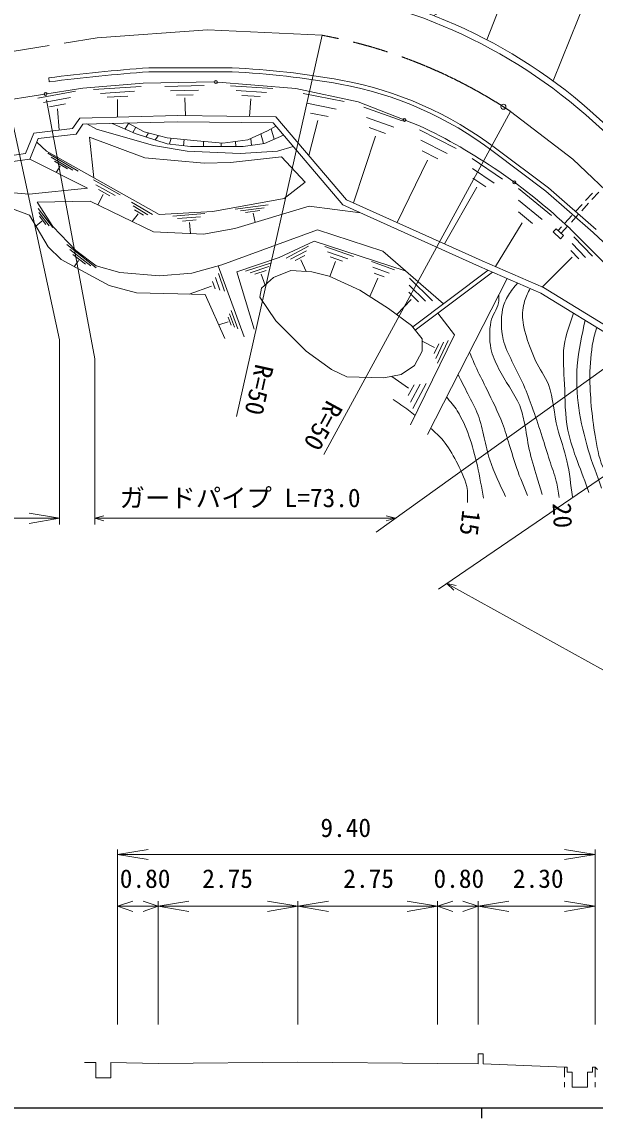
# Model space of a CAD drawing. Units: millimetres, scale not verified. Extents: x 40000 to 680000, y 20000 to 380000.
# Drawn here: x 122742 to 179172, y 204000 to 311886 of the extents above; entities that cross this region are included whole.
import ezdxf
from ezdxf.enums import TextEntityAlignment as Align

# ---------------------------------------------------------------- set-up
doc = ezdxf.new("R2010")
doc.units = ezdxf.units.MM
doc.header["$LTSCALE"] = 1000
doc.header["$PDMODE"] = 32
doc.header["$PDSIZE"] = 500
doc.linetypes.add('CHAIN', pattern=[18.5, 12, -1.5, 3.5, -1.5])
for name, color, linetype, lineweight in [('M-BGD', 7, 'Continuous', 13), ('M-BMK', 2, 'CHAIN', 13), ('M-TTL-BAND', 7, 'Continuous', 25), ('M-WORK', 1, 'Continuous', 13)]:
    doc.layers.add(name, color=color, linetype=linetype, lineweight=lineweight)
doc.styles.add('ＭＳ ゴシック', font='')
doc.styles.get('ＭＳ ゴシック').set_extended_font_data('MS Gothic')

# ---------------------------------------------------------------- blocks, each defined once
blk = doc.blocks.new('open_arrow')
at = {"color": 0, "linetype": 'Continuous', "lineweight": -2}
blk.add_lwpolyline([(7.5, 1.25), (0, 0), (7.5, -1.25)], dxfattribs=at)

msp = doc.modelspace()

# ---------------------------------------------------------------- linework, layer by layer
at = {"layer": 'M-BGD'}
msp.add_circle((170141, 303539), 250, dxfattribs=at)
msp.add_point((170141, 303539), dxfattribs=at)
at = {"layer": 'M-BMK'}
for p, q in [((130155, 310304), (141024, 311116)), ((141024, 311116), (152294, 310570)), ((72080, 301146), (130155, 310304)), ((170848, 303079), (176976, 298385)), ((176976, 298385), (183170, 292474))]:
    msp.add_line(p, q, dxfattribs=at)
msp.add_arc((143230, 261399), 50000, 56.47089, 79.55577, dxfattribs=at)
at = {"layer": 'M-TTL-BAND'}
for p, q in [((40000, 205000), (579000, 205000)), ((168000, 205000), (168000, 204000))]:
    msp.add_line(p, q, dxfattribs=at)
at = {"layer": 'M-WORK'}
for p, q in [((168511, 310132), (180282, 340097)), ((175045, 306073), (188718, 340097)), ((152294, 310570), (143876, 273040)), ((135225, 307373), (143457, 307373)), ((135240, 306973), (143447, 306973)), ((72356, 296340), (128731, 305381)), ((125378, 306382), (125429, 305986)), ((128731, 305381), (134672, 305860)), ((129805, 305245), (134485, 305537)), ((134672, 305860), (141636, 305986)), ((136814, 305526), (140676, 305613)), ((141636, 305986), (149725, 305339)), ((143274, 305601), (147448, 305329)), ((149725, 305339), (155854, 304026)), ((124305, 304367), (128002, 305057)), ((124873, 303945), (127514, 304438)), ((130477, 304856), (133819, 305064)), ((131148, 304466), (133154, 304591)), ((132153, 304241), (132164, 302515)), ((137383, 305100), (140142, 305163)), ((137953, 304675), (139608, 304712)), ((138792, 304402), (138863, 302650)), ((143838, 305128), (146819, 304933)), ((144402, 304655), (146190, 304538)), ((145274, 304307), (145145, 302569)), ((150435, 304838), (154463, 304050)), ((121438, 303721), (126450, 280609)), ((125176, 304222), (129910, 278739)), ((125442, 303523), (127026, 303819)), ((126261, 303324), (126422, 301242)), ((150794, 303873), (153671, 303310)), ((155854, 304026), (161879, 301670)), ((156397, 303501), (160172, 302151)), ((178668, 303181), (184372, 298009)), ((127735, 301395), (128430, 302424)), ((128430, 302424), (138090, 302660)), ((138090, 302660), (147756, 302535)), ((147756, 302535), (154692, 294390)), ((151872, 302170), (150998, 298728)), ((151153, 302908), (152879, 302570)), ((170848, 303079), (152471, 269297)), ((156666, 302493), (159362, 301529)), ((178269, 302733), (183953, 297579)), ((123927, 300951), (127735, 301395)), ((128078, 300831), (128754, 301832)), ((128754, 301832), (138093, 302060)), ((129123, 301841), (130095, 301321)), ((130095, 301321), (135682, 299722)), ((131624, 301902), (133876, 300917)), ((133244, 301879), (132894, 301347)), ((133129, 301939), (134779, 301084)), ((133948, 301515), (133663, 301011)), ((134779, 301084), (137031, 300491)), ((138093, 302060), (147476, 301939)), ((144990, 300278), (146936, 301158)), ((146936, 301158), (147731, 301639)), ((147281, 301367), (147578, 300350)), ((147476, 301939), (154322, 293899)), ((156934, 301485), (158552, 300906)), ((161871, 301280), (165491, 299441)), ((123093, 298921), (123927, 300951)), ((123517, 298375), (124348, 300396)), ((124206, 300050), (125176, 299158)), ((124348, 300396), (128078, 300831)), ((134850, 298519), (129401, 300548)), ((129401, 300548), (129838, 296529)), ((133876, 300917), (137044, 299903)), ((135205, 300972), (134986, 300562)), ((135845, 300287), (136182, 300715)), ((137031, 300491), (139986, 300167)), ((137423, 300448), (137276, 299874)), ((138716, 300306), (138640, 299701)), ((139986, 300167), (142516, 299954)), ((140625, 300113), (140629, 299611)), ((142345, 299968), (142350, 299611)), ((142516, 299954), (144990, 300278)), ((143760, 300117), (143790, 299611)), ((144536, 299611), (146635, 299931)), ((145278, 300409), (145349, 299735)), ((146266, 300855), (146521, 299913)), ((146635, 299931), (148486, 300753)), ((157562, 300652), (155378, 294081)), ((162007, 300236), (164593, 298922)), ((113086, 297524), (123093, 298921)), ((125176, 299158), (136240, 292918)), ((125281, 298976), (128284, 297212)), ((135682, 299722), (139018, 299152)), ((137044, 299903), (139352, 299611)), ((139018, 299152), (144230, 298930)), ((139352, 299611), (144536, 299611)), ((144230, 298930), (147913, 299152)), ((147913, 299152), (149451, 299619)), ((162144, 299191), (163695, 298403)), ((169133, 299129), (174323, 295243)), ((169374, 299448), (174575, 295554)), ((112892, 296892), (123517, 298375)), ((129196, 295536), (123517, 298375)), ((125610, 298571), (127755, 297311)), ((125940, 298166), (127227, 297410)), ((140687, 297977), (134850, 298519)), ((143272, 298060), (140687, 297977)), ((148304, 298616), (143272, 298060)), ((150625, 296128), (148304, 298616)), ((162665, 298275), (159679, 292143)), ((167056, 298428), (170062, 296414)), ((126517, 297686), (126119, 297074)), ((167100, 297468), (169247, 296029)), ((129787, 296332), (132414, 294853)), ((130032, 295863), (131908, 294806)), ((148554, 294502), (150625, 296128)), ((167531, 295627), (164332, 290047)), ((167144, 296507), (168432, 295644)), ((118710, 295348), (123442, 294931)), ((118775, 294608), (123497, 292867)), ((123442, 294931), (129196, 295536)), ((130753, 294905), (130232, 293874)), ((130277, 295394), (131403, 294760)), ((171633, 295479), (174888, 292838)), ((174323, 295243), (178997, 291164)), ((174575, 295554), (179267, 291459)), ((178903, 295032), (178228, 294294)), ((178867, 294400), (179542, 295138)), ((129472, 294243), (124232, 294146)), ((124232, 294146), (125789, 291765)), ((124352, 293528), (125785, 291660)), ((135713, 291213), (129472, 294243)), ((133544, 294136), (135587, 292916)), ((133690, 293769), (135149, 292898)), ((141535, 293237), (148554, 294502)), ((151036, 293736), (143718, 291547)), ((143729, 293463), (146988, 293892)), ((144249, 293295), (146577, 293601)), ((156074, 293109), (151036, 293736)), ((154322, 293899), (167805, 287824)), ((154692, 294390), (168048, 288372)), ((171629, 294336), (173953, 292450)), ((177891, 293925), (177216, 293187)), ((177855, 293293), (178530, 294031)), ((123497, 292867), (125311, 289740)), ((124414, 293141), (125438, 291807)), ((124477, 292754), (125091, 291954)), ((134176, 293013), (133591, 292243)), ((133836, 293402), (134711, 292880)), ((136240, 292918), (141535, 293237)), ((137591, 292761), (140743, 293024)), ((138068, 292523), (140319, 292711)), ((138545, 292286), (139896, 292398)), ((144769, 293126), (146166, 293310)), ((145503, 293065), (145720, 292145)), ((171624, 293194), (173018, 292062)), ((176878, 292818), (176203, 292080)), ((176843, 292187), (177518, 292924)), ((124689, 292274), (124120, 291794)), ((125789, 291765), (128040, 289389)), ((139238, 292159), (139345, 291058)), ((143718, 291547), (140612, 291004)), ((142426, 287992), (151828, 291432)), ((151828, 291432), (158270, 289326)), ((172008, 292117), (169359, 287801)), ((175343, 291536), (175051, 291225)), ((176067, 290858), (175343, 291536)), ((175866, 291711), (175538, 291353)), ((175830, 291080), (176505, 291818)), ((176702, 291538), (182606, 285629)), ((140612, 291004), (135713, 291213)), ((148070, 288684), (151508, 290314)), ((151508, 290314), (160487, 287399)), ((175051, 291225), (175776, 290547)), ((176067, 290858), (175776, 290547)), ((177070, 290749), (178909, 288833)), ((178997, 291164), (182370, 287957)), ((125311, 289740), (126593, 288489)), ((127157, 289967), (130050, 287697)), ((127464, 289487), (129530, 287866)), ((128040, 289389), (130042, 287888)), ((148748, 288639), (150960, 289807)), ((149194, 288522), (150774, 289356)), ((152555, 289779), (155386, 288806)), ((152823, 289270), (154845, 288575)), ((158270, 289326), (164237, 284140)), ((176789, 289399), (177577, 288577)), ((176929, 290074), (178243, 288705)), ((126593, 288489), (131346, 285956)), ((127771, 289007), (129011, 288034)), ((128321, 288417), (127896, 287795)), ((143887, 287294), (148070, 288684)), ((144749, 287342), (147308, 288188)), ((149641, 288404), (150588, 288905)), ((150201, 288465), (150722, 287327)), ((153608, 288306), (153064, 286827)), ((153092, 288761), (154305, 288345)), ((157171, 288309), (159428, 287482)), ((168048, 288372), (174108, 285731)), ((176914, 288720), (173970, 285792)), ((130042, 287888), (132377, 287221)), ((132377, 287221), (136296, 286908)), ((136296, 286908), (139465, 287158)), ((139465, 287158), (142426, 287992)), ((142067, 287891), (144637, 280898)), ((142088, 287113), (142685, 285381)), ((145617, 281639), (143887, 287294)), ((145213, 287196), (147041, 287800)), ((145677, 287050), (146774, 287412)), ((146291, 287053), (146686, 285985)), ((149208, 287418), (147519, 286730)), ((151293, 287293), (149208, 287418)), ((153002, 286855), (151293, 287293)), ((157298, 287735), (158910, 287144)), ((157425, 287160), (158392, 286806)), ((161221, 281877), (168653, 287454)), ((161464, 281559), (169074, 287271)), ((167805, 287824), (173830, 285198)), ((131346, 285956), (134036, 285237)), ((141520, 286350), (141776, 285608)), ((141804, 286731), (142230, 285494)), ((147519, 286730), (146331, 285667)), ((156004, 285479), (153002, 286855)), ((157778, 286679), (156995, 284853)), ((160864, 285985), (162483, 284386)), ((160898, 286673), (163165, 284435)), ((170528, 286637), (162660, 271294)), ((134036, 285237), (140790, 285049)), ((141402, 285890), (139208, 285093)), ((140790, 285049), (142729, 280734)), ((146331, 285667), (146164, 284791)), ((158840, 283687), (156004, 285479)), ((160829, 285296), (161801, 284337)), ((173830, 285198), (191634, 274261)), ((174108, 285731), (191543, 275021)), ((146164, 284791), (147749, 282477)), ((161076, 284571), (159643, 283097)), ((143060, 282820), (143352, 282040)), ((143194, 283155), (143681, 281855)), ((143329, 283490), (144010, 281670)), ((161112, 282019), (158840, 283687)), ((163685, 283226), (165332, 281072)), ((143051, 282380), (142124, 282081)), ((147749, 282477), (150730, 279475)), ((185388, 281601), (157619, 261672)), ((162134, 280684), (161112, 282019)), ((126450, 280609), (126450, 262435)), ((165332, 281072), (161010, 272246)), ((162155, 279496), (162134, 280684)), ((164706, 280518), (163655, 278285)), ((150730, 279475), (153211, 277661)), ((161404, 278058), (162155, 279496)), ((163363, 279831), (162137, 280475)), ((163792, 280202), (163342, 279245)), ((164249, 280360), (163498, 278765)), ((129910, 262435), (129910, 278739)), ((153211, 277661), (154733, 276953)), ((160091, 277182), (161404, 278058)), ((154733, 276953), (158381, 276848)), ((158381, 276848), (160091, 277182)), ((160799, 275840), (159167, 277002)), ((161958, 276236), (160999, 274475)), ((162558, 276298), (161216, 273832)), ((161359, 276175), (160783, 275118)), ((191543, 275021), (163758, 256055)), ((129910, 263028), (130810, 263278)), ((159507, 263028), (158607, 263278)), ((90723, 263028), (126450, 263028)), ((129910, 263028), (159507, 263028)), ((129910, 263028), (130810, 262778)), ((159507, 263028), (158607, 262778)), ((164586, 256620), (217216, 227455)), ((164586, 256620), (165252, 255965)), ((164586, 256620), (165494, 256403)), ((132167, 230444), (132167, 213195)), ((132167, 229944), (179167, 229944)), ((179167, 230444), (179167, 213195)), ((133667, 225345), (132167, 224845)), ((136167, 224845), (132167, 224845)), ((132167, 224845), (133667, 224345)), ((136167, 224845), (134667, 225345)), ((134667, 224345), (136167, 224845)), ((136167, 225345), (136167, 213195)), ((136167, 224845), (149917, 224845)), ((149917, 225345), (149917, 213195)), ((163667, 224845), (149917, 224845)), ((163667, 225345), (163667, 213195)), ((165167, 225345), (163667, 224845)), ((163667, 224845), (167667, 224845)), ((165167, 224345), (163667, 224845)), ((166167, 225345), (167667, 224845)), ((166167, 224345), (167667, 224845)), ((167667, 225345), (167667, 213195)), ((167667, 224845), (179167, 224845)), ((128911, 209459), (130009, 209459)), ((130009, 209459), (130009, 207959)), ((131509, 209459), (131509, 207959)), ((131509, 209459), (136167, 209375)), ((136167, 209375), (149917, 209507)), ((149917, 209507), (163667, 209386)), ((163667, 209386), (167667, 209324)), ((167667, 210324), (167667, 209324)), ((167667, 210324), (168167, 210324)), ((168167, 210324), (168167, 209324)), ((176167, 209027), (168167, 209324)), ((176167, 209027), (176417, 209027)), ((176167, 209027), (176167, 208027)), ((176417, 209027), (176417, 208527)), ((176417, 208527), (176917, 208527)), ((176917, 208527), (176917, 207027)), ((178417, 208527), (178917, 208527)), ((178417, 208527), (178417, 207027)), ((178917, 209027), (178917, 208527)), ((178917, 209027), (179167, 209027)), ((179167, 209027), (179414, 208777)), ((179167, 209027), (179167, 208027)), ((130009, 207959), (131509, 207959)), ((176167, 207527), (176167, 207027)), ((179167, 207527), (179167, 207027)), ((176917, 207027), (178417, 207027))]:
    msp.add_line(p, q, dxfattribs=at)
for centre in [(141842, 305969), (125070, 304794), (160406, 302246), (171220, 296099)]:
    msp.add_circle(centre, 150, dxfattribs=at)
for centre, radius, start, end in [((144280, 263828), 51660, 48.85835, 85.72032), ((144280, 263828), 52260, 48.85228, 85.74497), ((148751, 123418), 184451, 94.20533, 97.27984), ((148751, 123418), 184051, 94.20989, 97.27984), ((139204, 221779), 85299, 79.96591, 87.14881), ((139204, 221779), 85699, 79.96524, 87.15547), ((147737, 271014), 35330, 52.72703, 79.6801), ((147737, 271014), 35730, 52.72955, 79.6817), ((137132, 249557), 57691, 46.69332, 64.598)]:
    msp.add_arc(centre, radius, start, end, dxfattribs=at)
for points, knots in [([(188268, 298887), (188772, 299595), (189285, 300298), (189781, 301012), (190705, 302345), (191734, 303616), (192504, 305043), (192941, 305853), (193312, 306707), (193569, 307591), (193842, 308528), (193982, 309504), (194068, 310476), (194153, 311443), (194183, 312423), (194081, 313388), (193935, 314770), (193694, 316165), (193192, 317460), (192780, 318520), (192229, 319557), (191479, 320412), (190060, 322031), (188084, 323061), (186363, 324355), (185381, 325095), (184493, 325995), (183391, 326539), (182528, 326966), (181577, 327247), (180620, 327348), (179256, 327492), (177840, 327401), (176515, 327045), (174887, 326608), (173447, 325644), (171965, 324841), (169931, 323739), (168098, 322276), (166020, 321261), (164683, 320609), (163260, 320148), (161854, 319664), (160128, 319070), (158364, 318595), (156619, 318061)], [0, 0, 0, 0, 1, 1, 1, 2, 2, 2, 3, 3, 3, 4, 4, 4, 5, 5, 5, 6, 6, 6, 7, 7, 7, 8, 8, 8, 9, 9, 9, 10, 10, 10, 11, 11, 11, 12, 12, 12, 13, 13, 13, 14, 14, 14, 15, 15, 15, 15]), ([(188599, 300061), (189349, 301227), (190077, 302407), (190848, 303559), (191219, 304114), (191733, 304588), (191994, 305203), (192423, 306215), (192509, 307346), (192627, 308439), (192849, 310496), (193024, 312592), (192762, 314644), (192611, 315822), (192305, 317001), (191791, 318072), (191404, 318878), (190838, 319596), (190234, 320256), (189001, 321602), (187556, 322755), (186068, 323815), (185158, 324463), (184233, 325148), (183177, 325513), (182225, 325842), (181188, 325993), (180184, 325918), (178531, 325794), (176957, 325122), (175411, 324522), (174026, 323985), (172650, 323377), (171407, 322561), (170096, 321700), (168971, 320582), (167828, 319507), (166790, 318532), (165849, 317459), (164860, 316434)], [0, 0, 0, 0, 1, 1, 1, 2, 2, 2, 3, 3, 3, 4, 4, 4, 5, 5, 5, 6, 6, 6, 7, 7, 7, 8, 8, 8, 9, 9, 9, 10, 10, 10, 11, 11, 11, 12, 12, 12, 13, 13, 13, 13]), ([(163284, 312511), (163883, 312914), (164517, 313271), (165082, 313721), (166103, 314535), (167067, 315428), (167940, 316399), (168964, 317538), (169715, 318900), (170708, 320066), (171186, 320627), (171727, 321129), (172236, 321660), (172610, 322049), (172899, 322543), (173357, 322828), (174414, 323486), (175688, 323759), (176917, 323960), (177709, 324090), (178522, 324010), (179324, 324000), (180289, 323988), (181268, 324064), (182215, 323879), (183366, 323655), (184435, 323121), (185526, 322692), (185972, 322517), (186390, 322272), (186847, 322126), (186978, 322084), (187128, 322102), (187250, 322039), (187818, 321746), (188220, 321204), (188667, 320746), (188968, 320437), (189224, 320086), (189516, 319767), (190027, 319209), (190736, 318803), (191092, 318136), (191648, 317096), (191710, 315850), (191841, 314678), (192077, 312561), (192022, 310415), (191901, 308288), (191848, 307352), (191867, 306382), (191558, 305497), (191077, 304124), (189897, 303091), (189272, 301776), (188843, 300873), (188525, 299915), (188282, 298945), (188026, 297926), (187936, 296872), (187796, 295831), (187736, 295383), (187695, 294933), (187644, 294484)], [0, 0, 0, 0, 1, 1, 1, 2, 2, 2, 3, 3, 3, 4, 4, 4, 5, 5, 5, 6, 6, 6, 7, 7, 7, 8, 8, 8, 9, 9, 9, 10, 10, 10, 11, 11, 11, 12, 12, 12, 13, 13, 13, 14, 14, 14, 15, 15, 15, 16, 16, 16, 17, 17, 17, 18, 18, 18, 19, 19, 19, 20, 20, 20, 21, 21, 21, 21]), ([(171534, 286199), (171236, 285793), (170889, 285419), (170642, 284980), (170400, 284552), (170165, 284101), (170072, 283618), (169884, 282645), (169916, 281615), (170114, 280644), (170268, 279889), (170676, 279208), (170989, 278503), (171389, 277606), (171881, 276751), (172268, 275849), (172573, 275139), (172829, 274409), (173088, 273681), (173397, 272811), (173680, 271932), (173964, 271054), (174211, 270287), (174442, 269514), (174686, 268747), (174905, 268060), (175180, 267389), (175353, 266690), (175484, 266165), (175539, 265624), (175631, 265091)], [0, 0, 0, 0, 1, 1, 1, 2, 2, 2, 3, 3, 3, 4, 4, 4, 5, 5, 5, 6, 6, 6, 7, 7, 7, 8, 8, 8, 9, 9, 9, 10, 10, 10, 10]), ([(173964, 265385), (173783, 265961), (173591, 266535), (173422, 267115), (173161, 268007), (172897, 268899), (172692, 269804), (172495, 270673), (172409, 271563), (172212, 272431), (172083, 273000), (171976, 273581), (171754, 274120), (171218, 275421), (170272, 276518), (169669, 277789), (169372, 278415), (169046, 279047), (168918, 279728), (168756, 280596), (168750, 281509), (168918, 282376), (169046, 283031), (169531, 283579), (169669, 284231), (169723, 284486), (169686, 284751), (169695, 285012)], [0, 0, 0, 0, 1, 1, 1, 2, 2, 2, 3, 3, 3, 4, 4, 4, 5, 5, 5, 6, 6, 6, 7, 7, 7, 8, 8, 8, 9, 9, 9, 9]), ([(176949, 265158), (176768, 266329), (176663, 267514), (176407, 268671), (176164, 269766), (175740, 270814), (175469, 271902), (175115, 273321), (175072, 274822), (174572, 276197), (174270, 277027), (173664, 277718), (173321, 278532), (172773, 279834), (172193, 281170), (172050, 282576), (171987, 283188), (172082, 283816), (172237, 284411), (172351, 284849), (172596, 285242), (172775, 285658)], [0, 0, 0, 0, 1, 1, 1, 2, 2, 2, 3, 3, 3, 4, 4, 4, 5, 5, 5, 6, 6, 6, 7, 7, 7, 7]), ([(178564, 265575), (177877, 267618), (176929, 269591), (176501, 271704), (176199, 273190), (176220, 274724), (176157, 276238), (176104, 277499), (175957, 278772), (176125, 280022), (176274, 281124), (176731, 282161), (177033, 283230)], [0, 0, 0, 0, 1, 1, 1, 2, 2, 2, 3, 3, 3, 4, 4, 4, 4]), ([(179815, 266012), (179378, 267263), (178868, 268491), (178502, 269765), (178112, 271121), (177747, 272494), (177564, 273893), (177383, 275269), (177315, 276668), (177407, 278052), (177508, 279562), (177923, 281034), (178180, 282526)], [0, 0, 0, 0, 1, 1, 1, 2, 2, 2, 3, 3, 3, 4, 4, 4, 4]), ([(181223, 266138), (180792, 266791), (180243, 267380), (179930, 268097), (179507, 269068), (179352, 270138), (179180, 271183), (178859, 273124), (178655, 275095), (178658, 277062), (178660, 278199), (178771, 279340), (178971, 280460), (179053, 280921), (179213, 281364), (179334, 281817)], [0, 0, 0, 0, 1, 1, 1, 2, 2, 2, 3, 3, 3, 4, 4, 4, 5, 5, 5, 5]), ([(166816, 279398), (167049, 278844), (167263, 278282), (167514, 277735), (167826, 277058), (168193, 276407), (168515, 275734), (169049, 274617), (169610, 273510), (170058, 272357), (170320, 271680), (170506, 270977), (170725, 270286), (170974, 269499), (171183, 268700), (171461, 267923), (171781, 267029), (172175, 266162), (172532, 265282)], [0, 0, 0, 0, 1, 1, 1, 2, 2, 2, 3, 3, 3, 4, 4, 4, 5, 5, 5, 6, 6, 6, 6]), ([(165679, 277180), (165999, 276550), (166325, 275923), (166639, 275289), (166983, 274593), (167382, 273919), (167653, 273191), (167921, 272471), (168057, 271709), (168251, 270967), (168441, 270236), (168565, 269486), (168807, 268771), (169222, 267540), (169826, 266380), (170336, 265185)], [0, 0, 0, 0, 1, 1, 1, 2, 2, 2, 3, 3, 3, 4, 4, 4, 5, 5, 5, 5]), ([(161459, 273163), (161242, 273329), (161028, 273499), (160808, 273661), (160315, 274023), (159807, 274365), (159307, 274717)], [0, 0, 0, 0, 1, 1, 1, 2, 2, 2, 2]), ([(164548, 274974), (164899, 274523), (165305, 274109), (165603, 273621), (166076, 272850), (166436, 272010), (166750, 271161), (167108, 270194), (167348, 269185), (167584, 268180), (167830, 267133), (167987, 266067), (168188, 265011)], [0, 0, 0, 0, 1, 1, 1, 2, 2, 2, 3, 3, 3, 4, 4, 4, 4]), ([(162976, 271910), (163390, 271499), (163853, 271132), (164218, 270677), (164714, 270059), (165121, 269369), (165487, 268667), (165907, 267861), (166343, 267041), (166544, 266155), (166660, 265640), (166593, 265099), (166618, 264571)], [0, 0, 0, 0, 1, 1, 1, 2, 2, 2, 3, 3, 3, 4, 4, 4, 4])]:
    msp.add_open_spline(points, degree=3, knots=knots, dxfattribs=at)

# ---------------------------------------------------------------- block references
at = {"layer": 'M-WORK', "xscale": 400, "yscale": 400, "rotation": 180}
for p in [(126450, 263028), (179167, 229944), (149917, 224845), (163667, 224845), (179167, 224845)]:
    msp.add_blockref('open_arrow', p, dxfattribs=at)
at = {"layer": 'M-WORK', "xscale": 400, "yscale": 400}
for p in [(132167, 229944), (136167, 224845), (149917, 224845), (167667, 224845)]:
    msp.add_blockref('open_arrow', p, dxfattribs=at)

# ---------------------------------------------------------------- texts
at = {"layer": 'M-WORK', "style": 'ＭＳ ゴシック'}
for rotation, p in [(257.357, (144670, 275995)), (241.453, (151121, 272835))]:
    msp.add_text('R=50', height=1833, rotation=rotation, dxfattribs=at).set_placement(p, align=Align.BOTTOM_CENTER)
for s, p in [('ガードパイプ L=73.0', (144217, 263579)), ('9.40', (154625, 231112)), ('0.80', (134871, 226106)), ('2.75', (142991, 226106)), ('2.75', (156877, 226106)), ('0.80', (165758, 226106)), ('2.30', (173577, 226106))]:
    msp.add_text(s, height=1833, dxfattribs=at).set_placement(p, align=Align.BOTTOM_CENTER)
for s, rotation, p in [('20', 272.933, (174440, 264482)), ('15', 263.366, (165571, 263975))]:
    msp.add_text(s, height=1833, rotation=rotation, dxfattribs=at).set_placement(p, align=Align.BOTTOM_LEFT)

doc.saveas('drawing.dxf')
